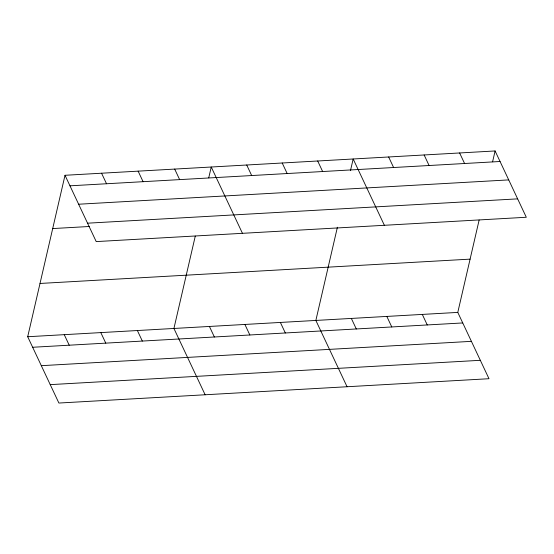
<?xml version="1.0" encoding="UTF-8"?>
<svg xmlns="http://www.w3.org/2000/svg" width="554" height="554" viewBox="0 0 554 554"><rect width="100%" height="100%" fill="white"/><g stroke="black" fill="none" stroke-linecap="round" stroke-linejoin="round"><path stroke-width="0.83" d="M479.134 220.042L457.784 312.408L488.988 378.714L58.897 403.042L27.7 336.735L65.012 175.286L495.103 150.958L526.3 217.265L96.216 241.592L65.012 175.286M195.278 236.094L173.928 328.467L205.132 394.767M208.74 177.841L211.24 167.017L242.444 233.317M337.4 227.237L315.856 320.434L347.06 386.74M350.474 170.646L353.168 158.991L384.372 225.291M492.596 161.782L495.103 150.958M69.97 185.819L500.054 161.498M78.633 204.225L508.717 179.898M87.553 223.186L517.637 198.858M52.699 228.567L89.256 226.496M40.013 283.454L470.097 259.133M27.7 336.735L457.784 312.408M32.658 347.268L462.742 322.94M41.315 365.675L471.406 341.347M50.241 384.635L480.325 360.308M459.619 152.966L464.577 163.499M424.135 154.975L429.094 165.507M388.652 156.983L393.61 167.516M422.3 314.416L427.259 324.949M317.691 160.992L322.643 171.525M386.824 316.424L391.775 326.957M282.208 163.001L287.166 173.534M351.34 318.432L356.298 328.965M246.724 165.009L251.682 175.542M280.372 322.442L285.331 332.975M174.683 169.081L179.641 179.614M244.896 324.45L249.847 334.983M138.126 171.151L143.084 181.684M209.412 326.458L214.37 336.991M101.569 173.222L106.527 183.755M137.371 330.53L142.33 341.063M100.814 332.601L105.772 343.134M64.257 334.664L69.215 345.197"/></g></svg>
